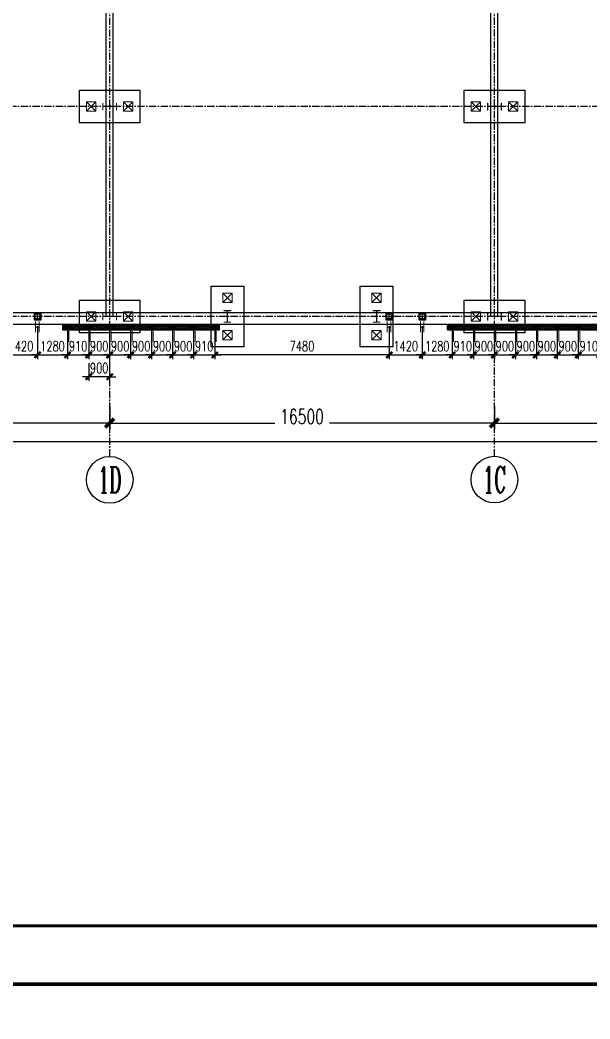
# Model space of a CAD drawing. Extents: x 782294 to 1727252, y -631030 to 17645.
# Drawn here: x 1082250 to 1106699, y -276049 to -233219 of the extents above; entities that cross this region are included whole.
import ezdxf
from ezdxf.enums import TextEntityAlignment as Align

# ---------------------------------------------------------------- set-up
doc = ezdxf.new("R2010")
doc.units = 0
doc.linetypes.add('CENTER', pattern=[2, 1.25, -0.25, 0.25, -0.25])
doc.layers.get('Defpoints').update_dxf_attribs({"color": 210})
for name, color, linetype in [('!ZN1-标注-173', 173, 'Continuous'), ('!ZN3-铝板幕墙-3', 3, 'Continuous'), ('0-cxFrame', 155, 'Continuous'), ('2钢材断面', 2, 'Continuous'), ('30预埋件', 30, 'Continuous'), ('3符号', 3, 'Continuous'), ('40钢材投影', 40, 'Continuous'), ('ALT_CEN-0-30', 1, 'CENTER'), ('DIM', 173, 'Continuous'), ('DOTE', 1, 'CENTER'), ('S-BKL', 4, 'Continuous'), ('S-DOTE1', 140, 'CENTER'), ('S-HATCH1-W', 252, 'Continuous'), ('结构轮廓线', 1, 'Continuous')]:
    doc.layers.add(name, color=color, linetype=linetype)
for name, color, linetype, lineweight in [('0-cxText', 131, 'Continuous', 25), ('S-col', 2, 'Continuous', 0), ('S-zhuang', 1, 'Continuous', 0)]:
    doc.layers.add(name, color=color, linetype=linetype, lineweight=lineweight)
doc.styles.add('_TCH_AXIS', font='COMPLEX', dxfattribs={"bigfont": 'GBCBIG'})
doc.styles.add('cx_tuming', font='simhei.ttf')
doc.styles.add('cx_tuqian1', font='')
doc.styles.add('DHTEXT-1', font='romans.shx', dxfattribs={"width": 0.7, "bigfont": 'chinese.shx'})
doc.styles.add('黑体', font='simhei.ttf', dxfattribs={"height": 12})
doc.styles.get('cx_tuqian1').set_extended_font_data('SimSun')
doc.dimstyles.new('ZN175', dxfattribs={"dimscale": 175, "dimtxt": 2.5, "dimasz": 1.5, "dimexe": 1, "dimexo": 2, "dimgap": 0.9, "dimtad": 1, "dimdec": 0, "dimdsep": 46, "dimtxsty": 'DHTEXT-1', "dimblk": 'ARCHTICK', "dimcen": 2.5, "dimclrd": 173, "dimclre": 173, "dimclrt": 7, "dimazin": 2, "dimtfac": 1, "dimtdec": 0, "dimtix": 1, "dimtmove": 2, "dimatfit": 3, "dimfxl": 0, "dimtolj": 1, "dimtzin": 0, "dimarcsym": 0})
doc.dimstyles.new('ZN250', dxfattribs={"dimscale": 250, "dimtxt": 2.5, "dimasz": 1.5, "dimexe": 1, "dimexo": 2, "dimgap": 0.9, "dimtad": 1, "dimdec": 0, "dimdsep": 46, "dimtxsty": 'DHTEXT-1', "dimblk": 'ARCHTICK', "dimcen": 2.5, "dimclrd": 173, "dimclre": 173, "dimclrt": 7, "dimazin": 2, "dimtfac": 1, "dimtdec": 0, "dimtix": 1, "dimtmove": 2, "dimatfit": 3, "dimfxl": 0, "dimarcsym": 0})

# ---------------------------------------------------------------- blocks, each defined once
blk = doc.blocks.new('TK22.A1 L(Dragon)')
at = {"layer": '0-cxFrame', "color": 7, "const_width": 0.5}
blk.add_lwpolyline([(0, 0), (-841, 0), (-841, 594), (0, 594)], close=True, dxfattribs=at)
at = {"layer": '0-cxFrame', "const_width": 0.5}
blk.add_lwpolyline([(-80, 10), (-821, 10), (-821, 584), (-80, 584)], close=True, dxfattribs=at)
at = {"style": '黑体', "flags": 4}
blk.add_attdef('图幅', text='', height=3.3, dxfattribs=at).set_placement((-40, 3), align=Align.RIGHT)
at = {"layer": '0-cxText', "flags": 4}
for tag, height, style, p in [('建设单位', 3.5, 'cx_tuming', (-45, 240)), ('项目名称', 3.5, 'cx_tuming', (-45, 210)), ('子项名称', 3.5, 'cx_tuming', (-45, 180)), ('工程编号', 3.3, 'cx_tuqian1', (-35, 165)), ('图名1', 3.5, 'cx_tuming', (-45, 87)), ('图名2', 3.5, 'cx_tuming', (-45, 79)), ('图名3', 3.5, 'cx_tuming', (-45, 71)), ('出图日期', 3.3, 'cx_tuqian1', (-39, 60)), ('专业', 3.3, 'cx_tuqian1', (-55, 52)), ('图号', 3.3, 'cx_tuqian1', (-55, 44)), ('版次', 3.3, 'cx_tuqian1', (-20, 44))]:
    blk.add_attdef(tag, text='', height=height, dxfattribs=dict(at, style=style)).set_placement(p, align=Align.MIDDLE)
at = {"layer": 'Defpoints', "color": 6, "flags": 4}
for tag, height, style, p in [('tufu', 3.3, '黑体', (-12, 12)), ('dwfname', 4, 'cx_tuqian1', (-80, 3))]:
    blk.add_attdef(tag, text='', height=height, dxfattribs=dict(at, style=style)).set_placement(p, align=Align.RIGHT)
blk = doc.blocks.new('_ArchTick')
at = {"color": 0, "linetype": 'ByBlock', "const_width": 0.4}
blk.add_lwpolyline([(-0.5, -0.5), (0.5, 0.5)], dxfattribs=at)
blk = doc.blocks.new('*D1377')
at = {"layer": 'Defpoints', "color": 0, "ltscale": 2500, "transparency": 16777216}
for p in [(60000, -3340), (76500, -3340), (76500, -4567)]:
    blk.add_point(p, dxfattribs=at)
at = {"layer": 'DIM', "color": 173, "linetype": 'ByBlock', "lineweight": -2, "ltscale": 2500, "transparency": 16777216}
for p, q in [((60000, -3840), (60000, -4817)), ((76500, -3840), (76500, -4817)), ((60000, -4567), (67077, -4567)), ((76500, -4567), (69423, -4567))]:
    blk.add_line(p, q, dxfattribs=at)
at = {"layer": 'DIM', "color": 173, "lineweight": -2, "ltscale": 2500, "transparency": 16777216, "xscale": 375, "yscale": 375, "zscale": 375, "rotation": 180}
blk.add_blockref('_ArchTick', (60000, -4567), dxfattribs=at)
at = {"layer": 'DIM', "color": 173, "lineweight": -2, "ltscale": 2500, "transparency": 16777216, "xscale": 375, "yscale": 375, "zscale": 375}
blk.add_blockref('_ArchTick', (76500, -4567), dxfattribs=at)
at = {"layer": 'DIM', "color": 7, "ltscale": 2500, "transparency": 16777216, "insert": (68250, -4292), "char_height": 625, "attachment_point": 5, "style": 'DHTEXT-1'}
blk.add_mtext('16500', dxfattribs=at)
blk = doc.blocks.new('*D1378')
at = {"layer": 'Defpoints', "color": 0, "ltscale": 2500, "transparency": 16777216}
for p in [(76500, -3340), (93000, -3340), (93000, -4567)]:
    blk.add_point(p, dxfattribs=at)
at = {"layer": 'DIM', "color": 173, "linetype": 'ByBlock', "lineweight": -2, "ltscale": 2500, "transparency": 16777216}
for p, q in [((76500, -3840), (76500, -4817)), ((93000, -3840), (93000, -4817)), ((76500, -4567), (83577, -4567)), ((93000, -4567), (85923, -4567))]:
    blk.add_line(p, q, dxfattribs=at)
at = {"layer": 'DIM', "color": 173, "lineweight": -2, "ltscale": 2500, "transparency": 16777216, "xscale": 375, "yscale": 375, "zscale": 375, "rotation": 180}
blk.add_blockref('_ArchTick', (76500, -4567), dxfattribs=at)
at = {"layer": 'DIM', "color": 173, "lineweight": -2, "ltscale": 2500, "transparency": 16777216, "xscale": 375, "yscale": 375, "zscale": 375}
blk.add_blockref('_ArchTick', (93000, -4567), dxfattribs=at)
at = {"layer": 'DIM', "color": 7, "ltscale": 2500, "transparency": 16777216, "insert": (84750, -4292), "char_height": 625, "attachment_point": 5, "style": 'DHTEXT-1'}
blk.add_mtext('16500', dxfattribs=at)
blk = doc.blocks.new('*D1379')
at = {"layer": 'Defpoints', "color": 0, "ltscale": 2500, "transparency": 16777216}
for p in [(93000, -3340), (109500, -3340), (109500, -4567)]:
    blk.add_point(p, dxfattribs=at)
at = {"layer": 'DIM', "color": 173, "linetype": 'ByBlock', "lineweight": -2, "ltscale": 2500, "transparency": 16777216}
for p, q in [((93000, -3840), (93000, -4817)), ((109500, -3840), (109500, -4817)), ((93000, -4567), (100077, -4567)), ((109500, -4567), (102423, -4567))]:
    blk.add_line(p, q, dxfattribs=at)
at = {"layer": 'DIM', "color": 173, "lineweight": -2, "ltscale": 2500, "transparency": 16777216, "xscale": 375, "yscale": 375, "zscale": 375, "rotation": 180}
blk.add_blockref('_ArchTick', (93000, -4567), dxfattribs=at)
at = {"layer": 'DIM', "color": 173, "lineweight": -2, "ltscale": 2500, "transparency": 16777216, "xscale": 375, "yscale": 375, "zscale": 375}
blk.add_blockref('_ArchTick', (109500, -4567), dxfattribs=at)
at = {"layer": 'DIM', "color": 7, "ltscale": 2500, "transparency": 16777216, "insert": (101250, -4292), "char_height": 625, "attachment_point": 5, "style": 'DHTEXT-1'}
blk.add_mtext('16500', dxfattribs=at)
blk = doc.blocks.new('*D1383')
at = {"layer": 'Defpoints', "color": 0, "ltscale": 2500, "transparency": 16777216}
for p in [(0, -3440), (125100, -3440), (125100, -5367)]:
    blk.add_point(p, dxfattribs=at)
at = {"layer": 'DIM', "color": 173, "linetype": 'ByBlock', "lineweight": -2, "ltscale": 2500, "transparency": 16777216}
for p, q in [((0, -3940), (0, -5617)), ((125100, -3940), (125100, -5617)), ((0, -5367), (61269, -5367)), ((125100, -5367), (64031, -5367))]:
    blk.add_line(p, q, dxfattribs=at)
at = {"layer": 'DIM', "color": 173, "lineweight": -2, "ltscale": 2500, "transparency": 16777216, "xscale": 375, "yscale": 375, "zscale": 375, "rotation": 180}
blk.add_blockref('_ArchTick', (0, -5367), dxfattribs=at)
at = {"layer": 'DIM', "color": 173, "lineweight": -2, "ltscale": 2500, "transparency": 16777216, "xscale": 375, "yscale": 375, "zscale": 375}
blk.add_blockref('_ArchTick', (125100, -5367), dxfattribs=at)
at = {"layer": 'DIM', "color": 7, "ltscale": 2500, "transparency": 16777216, "insert": (62650, -5092), "char_height": 625, "attachment_point": 5, "style": 'DHTEXT-1'}
blk.add_mtext('125100', dxfattribs=at)
blk = doc.blocks.new('卓越-轴号')
blk.add_circle((0, 0), 4)
at = {"color": 0, "style": '_TCH_AXIS', "width": 1.041667, "flags": 8}
blk.add_attdef('A', text='', height=4.48, dxfattribs=at).set_placement((-2, -2.24), (2, -2.24), align=Align.FIT)
blk = doc.blocks.new('20250913105919')
at = {"layer": '结构轮廓线', "color": 1, "ltscale": 500}
for p, q in [((74490, -570), (74490, -350)), ((81210, -570), (81210, -350)), ((90990, -570), (90990, -350)), ((74490, -570), (81210, -570)), ((74540, -570), (81160, -570)), ((90990, -570), (97710, -570)), ((91195, -570), (97504, -570))]:
    blk.add_line(p, q, dxfattribs=at)
blk = doc.blocks.new('20250903183753')
at = {"layer": '2钢材断面'}
for p, q in [((150, 0), (-150, 0)), ((-150, 0), (-150, -300)), ((150, -300), (150, 0)), ((-150, -300), (150, -300))]:
    blk.add_line(p, q, dxfattribs=at)
at = {"layer": '40钢材投影'}
for centre, radius in [((-100, -50), 12), ((-100, -150), 12), ((-100, -250), 12), ((-100, -50), 6), ((-100, -150), 6), ((-100, -250), 6), ((0, -50), 12), ((0, -150), 12), ((0, -250), 12), ((0, -50), 6), ((0, -150), 6), ((0, -250), 6), ((100, -50), 12), ((100, -150), 12), ((100, -251), 12), ((100, -50), 6), ((100, -150), 6), ((100, -251), 6)]:
    blk.add_circle(centre, radius, dxfattribs=at)
at = {"layer": 'ALT_CEN-0-30', "ltscale": 20}
for p, q in [((-100, 0), (-100, -300)), ((0, 0), (0, -300)), ((100, 0), (100, -300)), ((-150, -50), (150, -50)), ((-150, -150), (150, -150)), ((-150, -250), (150, -250))]:
    blk.add_line(p, q, dxfattribs=at)
blk = doc.blocks.new('20250903183821')
at = {"ltscale": 50}
blk.add_blockref('20250903183753', (0, 0), dxfattribs=at)
at = {"layer": '30预埋件', "style": 'DHTEXT-1', "text_generation_flag": 6, "width": 0.55}
blk.add_attdef('B', (-105, 65), '', height=450, rotation=180, dxfattribs=at)
blk = doc.blocks.new('20250902145151')
at = {"layer": '2钢材断面'}
for p, q in [((150, 100), (-150, 100)), ((-150, 100), (-150, -100)), ((150, -100), (150, 100)), ((-150, -100), (150, -100))]:
    blk.add_line(p, q, dxfattribs=at)
at = {"layer": '40钢材投影'}
for centre, radius in [((-100, 50), 10), ((-100, 50), 5), ((0, 50), 10), ((0, 50), 5), ((100, 50), 10), ((100, 50), 5), ((-100, -50), 10), ((-100, -50), 5), ((0, -50), 10), ((0, -50), 5), ((100, -50), 10), ((100, -50), 5)]:
    blk.add_circle(centre, radius, dxfattribs=at)
at = {"layer": 'ALT_CEN-0-30', "ltscale": 20}
for p, q in [((-150, 50), (150, 50)), ((-100, 100), (-100, -100)), ((0, 100), (0, -100)), ((100, 100), (100, -100)), ((-150, -50), (150, -50))]:
    blk.add_line(p, q, dxfattribs=at)
blk = doc.blocks.new('20250912153858')
at = {"ltscale": 50}
blk.add_blockref('20250902145151', (0, 100), dxfattribs=at)
at = {"layer": '30预埋件', "style": 'DHTEXT-1', "text_generation_flag": 6, "width": 0.55}
blk.add_attdef('B', (105, -65), '', height=450, dxfattribs=at)
blk = doc.blocks.new('20250913102435')
at = {"ltscale": 500, "rotation": 180}
for p in [(73410, -150), (88490, -150), (89910, -150)]:
    blk.add_blockref('20250903183821', p, dxfattribs=at).add_auto_attribs({'B': 'H'})
at = {"layer": '结构轮廓线', "ltscale": 500}
for p in [(74690, -570), (75600, -570), (76500, -570), (77400, -570), (78300, -570), (79200, -570), (80100, -570), (81010, -570), (91190, -570), (92100, -570), (93000, -570), (93900, -570), (94800, -570), (95700, -570), (96600, -570)]:
    blk.add_blockref('20250912153858', p, dxfattribs=at).add_auto_attribs({'B': 'I'})
blk = doc.blocks.new('*D623')
at = {"layer": 'Defpoints', "color": 0, "ltscale": 1750, "transparency": 16777216}
for p in [(1106197, -245996), (1107107, -245996), (1107107, -247581)]:
    blk.add_point(p, dxfattribs=at)
at = {"layer": 'DIM', "color": 173, "linetype": 'ByBlock', "lineweight": -2, "ltscale": 1750, "transparency": 16777216}
for p, q in [((1106197, -246346), (1106197, -247756)), ((1107107, -246346), (1107107, -247756)), ((1106197, -247581), (1105935, -247581)), ((1106197, -247581), (1107107, -247581)), ((1107107, -247581), (1107370, -247581))]:
    blk.add_line(p, q, dxfattribs=at)
at = {"layer": 'DIM', "color": 173, "lineweight": -2, "ltscale": 1750, "transparency": 16777216, "xscale": 262.5, "yscale": 262.5, "zscale": 262.5}
blk.add_blockref('_ArchTick', (1106197, -247581), dxfattribs=at)
at = {"layer": 'DIM', "color": 173, "lineweight": -2, "ltscale": 1750, "transparency": 16777216, "xscale": 262.5, "yscale": 262.5, "zscale": 262.5, "rotation": 180}
blk.add_blockref('_ArchTick', (1107107, -247581), dxfattribs=at)
at = {"layer": 'DIM', "color": 7, "ltscale": 1750, "transparency": 16777216, "insert": (1106652, -247205), "char_height": 437.5, "attachment_point": 5, "style": 'DHTEXT-1'}
blk.add_mtext('\\A1;910', dxfattribs=at)
blk = doc.blocks.new('*D624')
at = {"layer": 'Defpoints', "color": 0, "ltscale": 1750, "transparency": 16777216}
for p in [(1105297, -245996), (1106197, -245996), (1106197, -247581)]:
    blk.add_point(p, dxfattribs=at)
at = {"layer": 'DIM', "color": 173, "linetype": 'ByBlock', "lineweight": -2, "ltscale": 1750, "transparency": 16777216}
for p, q in [((1105297, -246346), (1105297, -247756)), ((1106197, -246346), (1106197, -247756)), ((1105297, -247581), (1105035, -247581)), ((1105297, -247581), (1106197, -247581)), ((1106197, -247581), (1106460, -247581))]:
    blk.add_line(p, q, dxfattribs=at)
at = {"layer": 'DIM', "color": 173, "lineweight": -2, "ltscale": 1750, "transparency": 16777216, "xscale": 262.5, "yscale": 262.5, "zscale": 262.5}
blk.add_blockref('_ArchTick', (1105297, -247581), dxfattribs=at)
at = {"layer": 'DIM', "color": 173, "lineweight": -2, "ltscale": 1750, "transparency": 16777216, "xscale": 262.5, "yscale": 262.5, "zscale": 262.5, "rotation": 180}
blk.add_blockref('_ArchTick', (1106197, -247581), dxfattribs=at)
at = {"layer": 'DIM', "color": 7, "ltscale": 1750, "transparency": 16777216, "insert": (1105747, -247205), "char_height": 437.5, "attachment_point": 5, "style": 'DHTEXT-1'}
blk.add_mtext('\\A1;900', dxfattribs=at)
blk = doc.blocks.new('*D625')
at = {"layer": 'Defpoints', "color": 0, "ltscale": 1750, "transparency": 16777216}
for p in [(1104397, -245996), (1105297, -245996), (1105297, -247581)]:
    blk.add_point(p, dxfattribs=at)
at = {"layer": 'DIM', "color": 173, "linetype": 'ByBlock', "lineweight": -2, "ltscale": 1750, "transparency": 16777216}
for p, q in [((1104397, -246346), (1104397, -247756)), ((1105297, -246346), (1105297, -247756)), ((1104397, -247581), (1104135, -247581)), ((1104397, -247581), (1105297, -247581)), ((1105297, -247581), (1105560, -247581))]:
    blk.add_line(p, q, dxfattribs=at)
at = {"layer": 'DIM', "color": 173, "lineweight": -2, "ltscale": 1750, "transparency": 16777216, "xscale": 262.5, "yscale": 262.5, "zscale": 262.5}
blk.add_blockref('_ArchTick', (1104397, -247581), dxfattribs=at)
at = {"layer": 'DIM', "color": 173, "lineweight": -2, "ltscale": 1750, "transparency": 16777216, "xscale": 262.5, "yscale": 262.5, "zscale": 262.5, "rotation": 180}
blk.add_blockref('_ArchTick', (1105297, -247581), dxfattribs=at)
at = {"layer": 'DIM', "color": 7, "ltscale": 1750, "transparency": 16777216, "insert": (1104847, -247205), "char_height": 437.5, "attachment_point": 5, "style": 'DHTEXT-1'}
blk.add_mtext('\\A1;900', dxfattribs=at)
blk = doc.blocks.new('*D626')
at = {"layer": 'Defpoints', "color": 0, "ltscale": 1750, "transparency": 16777216}
for p in [(1103497, -245996), (1104397, -245996), (1104397, -247581)]:
    blk.add_point(p, dxfattribs=at)
at = {"layer": 'DIM', "color": 173, "linetype": 'ByBlock', "lineweight": -2, "ltscale": 1750, "transparency": 16777216}
for p, q in [((1103497, -246346), (1103497, -247756)), ((1104397, -246346), (1104397, -247756)), ((1103497, -247581), (1103235, -247581)), ((1103497, -247581), (1104397, -247581)), ((1104397, -247581), (1104660, -247581))]:
    blk.add_line(p, q, dxfattribs=at)
at = {"layer": 'DIM', "color": 173, "lineweight": -2, "ltscale": 1750, "transparency": 16777216, "xscale": 262.5, "yscale": 262.5, "zscale": 262.5}
blk.add_blockref('_ArchTick', (1103497, -247581), dxfattribs=at)
at = {"layer": 'DIM', "color": 173, "lineweight": -2, "ltscale": 1750, "transparency": 16777216, "xscale": 262.5, "yscale": 262.5, "zscale": 262.5, "rotation": 180}
blk.add_blockref('_ArchTick', (1104397, -247581), dxfattribs=at)
at = {"layer": 'DIM', "color": 7, "ltscale": 1750, "transparency": 16777216, "insert": (1103947, -247205), "char_height": 437.5, "attachment_point": 5, "style": 'DHTEXT-1'}
blk.add_mtext('\\A1;900', dxfattribs=at)
blk = doc.blocks.new('*D627')
at = {"layer": 'Defpoints', "color": 0, "ltscale": 1750, "transparency": 16777216}
for p in [(1102597, -245996), (1103497, -245996), (1103497, -247581)]:
    blk.add_point(p, dxfattribs=at)
at = {"layer": 'DIM', "color": 173, "linetype": 'ByBlock', "lineweight": -2, "ltscale": 1750, "transparency": 16777216}
for p, q in [((1102597, -246346), (1102597, -247756)), ((1103497, -246346), (1103497, -247756)), ((1102597, -247581), (1102335, -247581)), ((1102597, -247581), (1103497, -247581)), ((1103497, -247581), (1103760, -247581))]:
    blk.add_line(p, q, dxfattribs=at)
at = {"layer": 'DIM', "color": 173, "lineweight": -2, "ltscale": 1750, "transparency": 16777216, "xscale": 262.5, "yscale": 262.5, "zscale": 262.5}
blk.add_blockref('_ArchTick', (1102597, -247581), dxfattribs=at)
at = {"layer": 'DIM', "color": 173, "lineweight": -2, "ltscale": 1750, "transparency": 16777216, "xscale": 262.5, "yscale": 262.5, "zscale": 262.5, "rotation": 180}
blk.add_blockref('_ArchTick', (1103497, -247581), dxfattribs=at)
at = {"layer": 'DIM', "color": 7, "ltscale": 1750, "transparency": 16777216, "insert": (1103047, -247205), "char_height": 437.5, "attachment_point": 5, "style": 'DHTEXT-1'}
blk.add_mtext('\\A1;900', dxfattribs=at)
blk = doc.blocks.new('*D628')
at = {"layer": 'Defpoints', "color": 0, "ltscale": 1750, "transparency": 16777216}
for p in [(1101697, -245996), (1102597, -245996), (1102597, -247581)]:
    blk.add_point(p, dxfattribs=at)
at = {"layer": 'DIM', "color": 173, "linetype": 'ByBlock', "lineweight": -2, "ltscale": 1750, "transparency": 16777216}
for p, q in [((1101697, -246346), (1101697, -247756)), ((1102597, -246346), (1102597, -247756)), ((1101697, -247581), (1101435, -247581)), ((1101697, -247581), (1102597, -247581)), ((1102597, -247581), (1102860, -247581))]:
    blk.add_line(p, q, dxfattribs=at)
at = {"layer": 'DIM', "color": 173, "lineweight": -2, "ltscale": 1750, "transparency": 16777216, "xscale": 262.5, "yscale": 262.5, "zscale": 262.5}
blk.add_blockref('_ArchTick', (1101697, -247581), dxfattribs=at)
at = {"layer": 'DIM', "color": 173, "lineweight": -2, "ltscale": 1750, "transparency": 16777216, "xscale": 262.5, "yscale": 262.5, "zscale": 262.5, "rotation": 180}
blk.add_blockref('_ArchTick', (1102597, -247581), dxfattribs=at)
at = {"layer": 'DIM', "color": 7, "ltscale": 1750, "transparency": 16777216, "insert": (1102147, -247205), "char_height": 437.5, "attachment_point": 5, "style": 'DHTEXT-1'}
blk.add_mtext('\\A1;900', dxfattribs=at)
blk = doc.blocks.new('*D629')
at = {"layer": 'Defpoints', "color": 0, "ltscale": 1750, "transparency": 16777216}
for p in [(1100787, -245996), (1101697, -245996), (1101697, -247581)]:
    blk.add_point(p, dxfattribs=at)
at = {"layer": 'DIM', "color": 173, "linetype": 'ByBlock', "lineweight": -2, "ltscale": 1750, "transparency": 16777216}
for p, q in [((1100787, -246346), (1100787, -247756)), ((1101697, -246346), (1101697, -247756)), ((1100787, -247581), (1100525, -247581)), ((1100787, -247581), (1101697, -247581)), ((1101697, -247581), (1101960, -247581))]:
    blk.add_line(p, q, dxfattribs=at)
at = {"layer": 'DIM', "color": 173, "lineweight": -2, "ltscale": 1750, "transparency": 16777216, "xscale": 262.5, "yscale": 262.5, "zscale": 262.5}
blk.add_blockref('_ArchTick', (1100787, -247581), dxfattribs=at)
at = {"layer": 'DIM', "color": 173, "lineweight": -2, "ltscale": 1750, "transparency": 16777216, "xscale": 262.5, "yscale": 262.5, "zscale": 262.5, "rotation": 180}
blk.add_blockref('_ArchTick', (1101697, -247581), dxfattribs=at)
at = {"layer": 'DIM', "color": 7, "ltscale": 1750, "transparency": 16777216, "insert": (1101242, -247205), "char_height": 437.5, "attachment_point": 5, "style": 'DHTEXT-1'}
blk.add_mtext('\\A1;910', dxfattribs=at)
blk = doc.blocks.new('*D630')
at = {"layer": 'Defpoints', "color": 0, "ltscale": 1750, "transparency": 16777216}
for p in [(1099507, -245996), (1100787, -245996), (1100787, -247581)]:
    blk.add_point(p, dxfattribs=at)
at = {"layer": 'DIM', "color": 173, "linetype": 'ByBlock', "lineweight": -2, "ltscale": 1750, "transparency": 16777216}
for p, q in [((1099507, -246346), (1099507, -247756)), ((1100787, -246346), (1100787, -247756)), ((1099507, -247581), (1099245, -247581)), ((1099507, -247581), (1100787, -247581)), ((1100787, -247581), (1101050, -247581))]:
    blk.add_line(p, q, dxfattribs=at)
at = {"layer": 'DIM', "color": 173, "lineweight": -2, "ltscale": 1750, "transparency": 16777216, "xscale": 262.5, "yscale": 262.5, "zscale": 262.5}
blk.add_blockref('_ArchTick', (1099507, -247581), dxfattribs=at)
at = {"layer": 'DIM', "color": 173, "lineweight": -2, "ltscale": 1750, "transparency": 16777216, "xscale": 262.5, "yscale": 262.5, "zscale": 262.5, "rotation": 180}
blk.add_blockref('_ArchTick', (1100787, -247581), dxfattribs=at)
at = {"layer": 'DIM', "color": 7, "ltscale": 1750, "transparency": 16777216, "insert": (1100147, -247205), "char_height": 437.5, "attachment_point": 5, "style": 'DHTEXT-1'}
blk.add_mtext('\\A1;1280', dxfattribs=at)
blk = doc.blocks.new('*D631')
at = {"layer": 'Defpoints', "color": 0, "ltscale": 1750, "transparency": 16777216}
for p in [(1098087, -245996), (1099507, -245996), (1099507, -247581)]:
    blk.add_point(p, dxfattribs=at)
at = {"layer": 'DIM', "color": 173, "linetype": 'ByBlock', "lineweight": -2, "ltscale": 1750, "transparency": 16777216}
for p, q in [((1098087, -246346), (1098087, -247756)), ((1099507, -246346), (1099507, -247756)), ((1098087, -247581), (1099507, -247581))]:
    blk.add_line(p, q, dxfattribs=at)
at = {"layer": 'DIM', "color": 173, "lineweight": -2, "ltscale": 1750, "transparency": 16777216, "xscale": 262.5, "yscale": 262.5, "zscale": 262.5, "rotation": 180}
blk.add_blockref('_ArchTick', (1098087, -247581), dxfattribs=at)
at = {"layer": 'DIM', "color": 173, "lineweight": -2, "ltscale": 1750, "transparency": 16777216, "xscale": 262.5, "yscale": 262.5, "zscale": 262.5}
blk.add_blockref('_ArchTick', (1099507, -247581), dxfattribs=at)
at = {"layer": 'DIM', "color": 7, "ltscale": 1750, "transparency": 16777216, "insert": (1098797, -247205), "char_height": 437.5, "attachment_point": 5, "style": 'DHTEXT-1'}
blk.add_mtext('\\A1;1420', dxfattribs=at)
blk = doc.blocks.new('*D632')
at = {"layer": 'Defpoints', "color": 0, "ltscale": 1750, "transparency": 16777216}
for p in [(1089697, -245996), (1090607, -245996), (1090607, -247581)]:
    blk.add_point(p, dxfattribs=at)
at = {"layer": 'DIM', "color": 173, "linetype": 'ByBlock', "lineweight": -2, "ltscale": 1750, "transparency": 16777216}
for p, q in [((1089697, -246346), (1089697, -247756)), ((1090607, -246346), (1090607, -247756)), ((1089697, -247581), (1089435, -247581)), ((1089697, -247581), (1090607, -247581)), ((1090607, -247581), (1090870, -247581))]:
    blk.add_line(p, q, dxfattribs=at)
at = {"layer": 'DIM', "color": 173, "lineweight": -2, "ltscale": 1750, "transparency": 16777216, "xscale": 262.5, "yscale": 262.5, "zscale": 262.5}
blk.add_blockref('_ArchTick', (1089697, -247581), dxfattribs=at)
at = {"layer": 'DIM', "color": 173, "lineweight": -2, "ltscale": 1750, "transparency": 16777216, "xscale": 262.5, "yscale": 262.5, "zscale": 262.5, "rotation": 180}
blk.add_blockref('_ArchTick', (1090607, -247581), dxfattribs=at)
at = {"layer": 'DIM', "color": 7, "ltscale": 1750, "transparency": 16777216, "insert": (1090152, -247205), "char_height": 437.5, "attachment_point": 5, "style": 'DHTEXT-1'}
blk.add_mtext('\\A1;910', dxfattribs=at)
blk = doc.blocks.new('*D633')
at = {"layer": 'Defpoints', "color": 0, "ltscale": 1750, "transparency": 16777216}
for p in [(1088797, -245996), (1089697, -245996), (1089697, -247581)]:
    blk.add_point(p, dxfattribs=at)
at = {"layer": 'DIM', "color": 173, "linetype": 'ByBlock', "lineweight": -2, "ltscale": 1750, "transparency": 16777216}
for p, q in [((1088797, -246346), (1088797, -247756)), ((1089697, -246346), (1089697, -247756)), ((1088797, -247581), (1088535, -247581)), ((1088797, -247581), (1089697, -247581)), ((1089697, -247581), (1089960, -247581))]:
    blk.add_line(p, q, dxfattribs=at)
at = {"layer": 'DIM', "color": 173, "lineweight": -2, "ltscale": 1750, "transparency": 16777216, "xscale": 262.5, "yscale": 262.5, "zscale": 262.5}
blk.add_blockref('_ArchTick', (1088797, -247581), dxfattribs=at)
at = {"layer": 'DIM', "color": 173, "lineweight": -2, "ltscale": 1750, "transparency": 16777216, "xscale": 262.5, "yscale": 262.5, "zscale": 262.5, "rotation": 180}
blk.add_blockref('_ArchTick', (1089697, -247581), dxfattribs=at)
at = {"layer": 'DIM', "color": 7, "ltscale": 1750, "transparency": 16777216, "insert": (1089247, -247205), "char_height": 437.5, "attachment_point": 5, "style": 'DHTEXT-1'}
blk.add_mtext('\\A1;900', dxfattribs=at)
blk = doc.blocks.new('*D634')
at = {"layer": 'Defpoints', "color": 0, "ltscale": 1750, "transparency": 16777216}
for p in [(1087897, -245996), (1088797, -245996), (1088797, -247581)]:
    blk.add_point(p, dxfattribs=at)
at = {"layer": 'DIM', "color": 173, "linetype": 'ByBlock', "lineweight": -2, "ltscale": 1750, "transparency": 16777216}
for p, q in [((1087897, -246346), (1087897, -247756)), ((1088797, -246346), (1088797, -247756)), ((1087897, -247581), (1087635, -247581)), ((1087897, -247581), (1088797, -247581)), ((1088797, -247581), (1089060, -247581))]:
    blk.add_line(p, q, dxfattribs=at)
at = {"layer": 'DIM', "color": 173, "lineweight": -2, "ltscale": 1750, "transparency": 16777216, "xscale": 262.5, "yscale": 262.5, "zscale": 262.5}
blk.add_blockref('_ArchTick', (1087897, -247581), dxfattribs=at)
at = {"layer": 'DIM', "color": 173, "lineweight": -2, "ltscale": 1750, "transparency": 16777216, "xscale": 262.5, "yscale": 262.5, "zscale": 262.5, "rotation": 180}
blk.add_blockref('_ArchTick', (1088797, -247581), dxfattribs=at)
at = {"layer": 'DIM', "color": 7, "ltscale": 1750, "transparency": 16777216, "insert": (1088347, -247205), "char_height": 437.5, "attachment_point": 5, "style": 'DHTEXT-1'}
blk.add_mtext('\\A1;900', dxfattribs=at)
blk = doc.blocks.new('*D635')
at = {"layer": 'Defpoints', "color": 0, "ltscale": 1750, "transparency": 16777216}
for p in [(1086997, -245996), (1087897, -245996), (1087897, -247581)]:
    blk.add_point(p, dxfattribs=at)
at = {"layer": 'DIM', "color": 173, "linetype": 'ByBlock', "lineweight": -2, "ltscale": 1750, "transparency": 16777216}
for p, q in [((1086997, -246346), (1086997, -247756)), ((1087897, -246346), (1087897, -247756)), ((1086997, -247581), (1086735, -247581)), ((1086997, -247581), (1087897, -247581)), ((1087897, -247581), (1088160, -247581))]:
    blk.add_line(p, q, dxfattribs=at)
at = {"layer": 'DIM', "color": 173, "lineweight": -2, "ltscale": 1750, "transparency": 16777216, "xscale": 262.5, "yscale": 262.5, "zscale": 262.5}
blk.add_blockref('_ArchTick', (1086997, -247581), dxfattribs=at)
at = {"layer": 'DIM', "color": 173, "lineweight": -2, "ltscale": 1750, "transparency": 16777216, "xscale": 262.5, "yscale": 262.5, "zscale": 262.5, "rotation": 180}
blk.add_blockref('_ArchTick', (1087897, -247581), dxfattribs=at)
at = {"layer": 'DIM', "color": 7, "ltscale": 1750, "transparency": 16777216, "insert": (1087447, -247205), "char_height": 437.5, "attachment_point": 5, "style": 'DHTEXT-1'}
blk.add_mtext('\\A1;900', dxfattribs=at)
blk = doc.blocks.new('*D636')
at = {"layer": 'Defpoints', "color": 0, "ltscale": 1750, "transparency": 16777216}
for p in [(1086097, -245996), (1086997, -245996), (1086997, -247581)]:
    blk.add_point(p, dxfattribs=at)
at = {"layer": 'DIM', "color": 173, "linetype": 'ByBlock', "lineweight": -2, "ltscale": 1750, "transparency": 16777216}
for p, q in [((1086097, -246346), (1086097, -247756)), ((1086997, -246346), (1086997, -247756)), ((1086097, -247581), (1085835, -247581)), ((1086097, -247581), (1086997, -247581)), ((1086997, -247581), (1087260, -247581))]:
    blk.add_line(p, q, dxfattribs=at)
at = {"layer": 'DIM', "color": 173, "lineweight": -2, "ltscale": 1750, "transparency": 16777216, "xscale": 262.5, "yscale": 262.5, "zscale": 262.5}
blk.add_blockref('_ArchTick', (1086097, -247581), dxfattribs=at)
at = {"layer": 'DIM', "color": 173, "lineweight": -2, "ltscale": 1750, "transparency": 16777216, "xscale": 262.5, "yscale": 262.5, "zscale": 262.5, "rotation": 180}
blk.add_blockref('_ArchTick', (1086997, -247581), dxfattribs=at)
at = {"layer": 'DIM', "color": 7, "ltscale": 1750, "transparency": 16777216, "insert": (1086547, -247205), "char_height": 437.5, "attachment_point": 5, "style": 'DHTEXT-1'}
blk.add_mtext('\\A1;900', dxfattribs=at)
blk = doc.blocks.new('*D637')
at = {"layer": 'Defpoints', "color": 0, "ltscale": 1750, "transparency": 16777216}
for p in [(1085197, -245996), (1086097, -245996), (1086097, -247581)]:
    blk.add_point(p, dxfattribs=at)
at = {"layer": 'DIM', "color": 173, "linetype": 'ByBlock', "lineweight": -2, "ltscale": 1750, "transparency": 16777216}
for p, q in [((1085197, -246346), (1085197, -247756)), ((1086097, -246346), (1086097, -247756)), ((1085197, -247581), (1084935, -247581)), ((1085197, -247581), (1086097, -247581)), ((1086097, -247581), (1086360, -247581))]:
    blk.add_line(p, q, dxfattribs=at)
at = {"layer": 'DIM', "color": 173, "lineweight": -2, "ltscale": 1750, "transparency": 16777216, "xscale": 262.5, "yscale": 262.5, "zscale": 262.5}
blk.add_blockref('_ArchTick', (1085197, -247581), dxfattribs=at)
at = {"layer": 'DIM', "color": 173, "lineweight": -2, "ltscale": 1750, "transparency": 16777216, "xscale": 262.5, "yscale": 262.5, "zscale": 262.5, "rotation": 180}
blk.add_blockref('_ArchTick', (1086097, -247581), dxfattribs=at)
at = {"layer": 'DIM', "color": 7, "ltscale": 1750, "transparency": 16777216, "insert": (1085647, -247205), "char_height": 437.5, "attachment_point": 5, "style": 'DHTEXT-1'}
blk.add_mtext('\\A1;900', dxfattribs=at)
blk = doc.blocks.new('*D638')
at = {"layer": 'Defpoints', "color": 0, "ltscale": 1750, "transparency": 16777216}
for p in [(1084287, -245996), (1085197, -245996), (1085197, -247581)]:
    blk.add_point(p, dxfattribs=at)
at = {"layer": 'DIM', "color": 173, "linetype": 'ByBlock', "lineweight": -2, "ltscale": 1750, "transparency": 16777216}
for p, q in [((1084287, -246346), (1084287, -247756)), ((1085197, -246346), (1085197, -247756)), ((1084287, -247581), (1084025, -247581)), ((1084287, -247581), (1085197, -247581)), ((1085197, -247581), (1085460, -247581))]:
    blk.add_line(p, q, dxfattribs=at)
at = {"layer": 'DIM', "color": 173, "lineweight": -2, "ltscale": 1750, "transparency": 16777216, "xscale": 262.5, "yscale": 262.5, "zscale": 262.5}
blk.add_blockref('_ArchTick', (1084287, -247581), dxfattribs=at)
at = {"layer": 'DIM', "color": 173, "lineweight": -2, "ltscale": 1750, "transparency": 16777216, "xscale": 262.5, "yscale": 262.5, "zscale": 262.5, "rotation": 180}
blk.add_blockref('_ArchTick', (1085197, -247581), dxfattribs=at)
at = {"layer": 'DIM', "color": 7, "ltscale": 1750, "transparency": 16777216, "insert": (1084742, -247205), "char_height": 437.5, "attachment_point": 5, "style": 'DHTEXT-1'}
blk.add_mtext('\\A1;910', dxfattribs=at)
blk = doc.blocks.new('*D639')
at = {"layer": 'Defpoints', "color": 0, "ltscale": 1750, "transparency": 16777216}
for p in [(1083007, -245996), (1084287, -245996), (1084287, -247581)]:
    blk.add_point(p, dxfattribs=at)
at = {"layer": 'DIM', "color": 173, "linetype": 'ByBlock', "lineweight": -2, "ltscale": 1750, "transparency": 16777216}
for p, q in [((1083007, -246346), (1083007, -247756)), ((1084287, -246346), (1084287, -247756)), ((1083007, -247581), (1082745, -247581)), ((1083007, -247581), (1084287, -247581)), ((1084287, -247581), (1084550, -247581))]:
    blk.add_line(p, q, dxfattribs=at)
at = {"layer": 'DIM', "color": 173, "lineweight": -2, "ltscale": 1750, "transparency": 16777216, "xscale": 262.5, "yscale": 262.5, "zscale": 262.5}
blk.add_blockref('_ArchTick', (1083007, -247581), dxfattribs=at)
at = {"layer": 'DIM', "color": 173, "lineweight": -2, "ltscale": 1750, "transparency": 16777216, "xscale": 262.5, "yscale": 262.5, "zscale": 262.5, "rotation": 180}
blk.add_blockref('_ArchTick', (1084287, -247581), dxfattribs=at)
at = {"layer": 'DIM', "color": 7, "ltscale": 1750, "transparency": 16777216, "insert": (1083647, -247205), "char_height": 437.5, "attachment_point": 5, "style": 'DHTEXT-1'}
blk.add_mtext('\\A1;1280', dxfattribs=at)
blk = doc.blocks.new('*D640')
at = {"layer": 'Defpoints', "color": 0, "ltscale": 1750, "transparency": 16777216}
for p in [(1081587, -245996), (1083007, -245996), (1083007, -247581)]:
    blk.add_point(p, dxfattribs=at)
at = {"layer": 'DIM', "color": 173, "linetype": 'ByBlock', "lineweight": -2, "ltscale": 1750, "transparency": 16777216}
for p, q in [((1081587, -246346), (1081587, -247756)), ((1083007, -246346), (1083007, -247756)), ((1081587, -247581), (1083007, -247581))]:
    blk.add_line(p, q, dxfattribs=at)
at = {"layer": 'DIM', "color": 173, "lineweight": -2, "ltscale": 1750, "transparency": 16777216, "xscale": 262.5, "yscale": 262.5, "zscale": 262.5, "rotation": 180}
blk.add_blockref('_ArchTick', (1081587, -247581), dxfattribs=at)
at = {"layer": 'DIM', "color": 173, "lineweight": -2, "ltscale": 1750, "transparency": 16777216, "xscale": 262.5, "yscale": 262.5, "zscale": 262.5}
blk.add_blockref('_ArchTick', (1083007, -247581), dxfattribs=at)
at = {"layer": 'DIM', "color": 7, "ltscale": 1750, "transparency": 16777216, "insert": (1082297, -247205), "char_height": 437.5, "attachment_point": 5, "style": 'DHTEXT-1'}
blk.add_mtext('\\A1;1420', dxfattribs=at)
blk = doc.blocks.new('*D1385')
at = {"layer": '!ZN1-标注-173', "color": 173, "linetype": 'ByBlock', "lineweight": -2, "ltscale": 1750, "transparency": 16777216}
for p, q in [((1085197, -247931), (1085197, -248689)), ((1086097, -247931), (1086097, -248689)), ((1085197, -248514), (1084935, -248514)), ((1086097, -248514), (1085197, -248514)), ((1086097, -248514), (1086360, -248514))]:
    blk.add_line(p, q, dxfattribs=at)
at = {"layer": 'Defpoints', "color": 0, "ltscale": 1750, "transparency": 16777216}
for p in [(1085197, -247581), (1086097, -247581), (1085197, -248514)]:
    blk.add_point(p, dxfattribs=at)
at = {"layer": '!ZN1-标注-173', "color": 173, "lineweight": -2, "ltscale": 1750, "transparency": 16777216, "xscale": 262.5, "yscale": 262.5, "zscale": 262.5}
blk.add_blockref('_ArchTick', (1085197, -248514), dxfattribs=at)
at = {"layer": '!ZN1-标注-173', "color": 173, "lineweight": -2, "ltscale": 1750, "transparency": 16777216, "xscale": 262.5, "yscale": 262.5, "zscale": 262.5, "rotation": 180}
blk.add_blockref('_ArchTick', (1086097, -248514), dxfattribs=at)
at = {"layer": '!ZN1-标注-173', "color": 7, "ltscale": 1750, "transparency": 16777216, "insert": (1085647, -248138), "char_height": 437.5, "attachment_point": 5, "style": 'DHTEXT-1'}
blk.add_mtext('\\A1;900', dxfattribs=at)
blk = doc.blocks.new('*D1386')
at = {"layer": 'Defpoints', "color": 0, "ltscale": 1750, "transparency": 16777216}
for p in [(1090607, -245996), (1098087, -245996), (1090607, -247581)]:
    blk.add_point(p, dxfattribs=at)
at = {"layer": 'DIM', "color": 173, "linetype": 'ByBlock', "lineweight": -2, "ltscale": 1750, "transparency": 16777216}
for p, q in [((1090607, -246346), (1090607, -247756)), ((1098087, -246346), (1098087, -247756)), ((1098087, -247581), (1090607, -247581))]:
    blk.add_line(p, q, dxfattribs=at)
at = {"layer": 'DIM', "color": 173, "lineweight": -2, "ltscale": 1750, "transparency": 16777216, "xscale": 262.5, "yscale": 262.5, "zscale": 262.5, "rotation": 180}
blk.add_blockref('_ArchTick', (1090607, -247581), dxfattribs=at)
at = {"layer": 'DIM', "color": 173, "lineweight": -2, "ltscale": 1750, "transparency": 16777216, "xscale": 262.5, "yscale": 262.5, "zscale": 262.5}
blk.add_blockref('_ArchTick', (1098087, -247581), dxfattribs=at)
at = {"layer": 'DIM', "color": 7, "ltscale": 1750, "transparency": 16777216, "insert": (1094347, -247205), "char_height": 437.5, "attachment_point": 5, "style": 'DHTEXT-1'}
blk.add_mtext('\\A1;7480', dxfattribs=at)
blk = doc.blocks.new('20250922145040')
at = {"layer": 'S-col'}
blk.add_lwpolyline([(-0.375, -0.188), (-0.375, 0.187), (-0.36, 0.187), (-0.36, 0.005), (0.36, 0.005), (0.36, 0.187), (0.375, 0.187), (0.375, -0.188), (0.36, -0.188), (0.36, -0.005), (-0.36, -0.005), (-0.36, -0.188)], close=True, dxfattribs=at)
blk = doc.blocks.new('S-ZHUANG-400')
at = {"layer": 'S-zhuang'}
for p, q in [((200, -200), (-200, 200)), ((-200, -200), (200, 200))]:
    blk.add_line(p, q, dxfattribs=at)
blk.add_lwpolyline([(-200, 200), (200, 200), (200, -200), (-200, -200)], close=True, dxfattribs=at)
blk = doc.blocks.new('CT2')
at = {"layer": 'S-DOTE1', "ltscale": 0.25}
for p, q in [((-193565, -187166), (-193685, -187166)), ((-193625, -187226), (-193625, -187106))]:
    blk.add_line(p, q, dxfattribs=at)
at = {"layer": 'S-HATCH1-W'}
blk.add_lwpolyline([(-194325, -185866), (-192925, -185866), (-192925, -188466), (-194325, -188466)], close=True, dxfattribs=at)
at = {"layer": 'S-zhuang'}
for p in [(-193625, -186366), (-193625, -187966)]:
    blk.add_blockref('S-ZHUANG-400', p, dxfattribs=at)
blk = doc.blocks.new('A$Cda0970a6')
at = {"layer": 'S-HATCH1-W'}
h = blk.add_hatch(dxfattribs=at)
h.set_pattern_fill('ANSI37', color=256, scale=20)
h.set_pattern_definition([(45, (279908.504, 255248.386), (-44.90128, 44.90128), []), (135, (279908.504, 255248.386), (-44.90128, -44.90128), [])])
h.paths.add_polyline_path([(81160, -570), (81160, -370), (74540, -370), (74540, -570)])
h = blk.add_hatch(dxfattribs=at)
h.set_pattern_fill('ANSI37', color=256, scale=20)
h.set_pattern_definition([(45, (296408.504, 255248.405), (-44.90128, 44.90128), []), (135, (296408.504, 255248.405), (-44.90128, -44.90128), [])])
h.paths.add_polyline_path([(97660, -570), (97660, -370), (91040, -370), (91040, -570)])
at = {"layer": 'S-BKL'}
for p, q in [((76350, 0), (76350, 90000)), ((92850, 0), (92850, 90000))]:
    blk.add_line(p, q, dxfattribs=at)
for points in [[(76650, 0), (76650, 90000)], [(93150, 0), (93150, 90000)], [(108400, 150), (-56, 150)], [(108400, -350), (-56, -350)]]:
    blk.add_lwpolyline(points, dxfattribs=at)
at = {"layer": 'S-col'}
for points in [[(81700, -250), (81400, -250), (81400, -238), (81546, -238), (81546, 238), (81400, 238), (81400, 250), (81700, 250), (81700, 238), (81554, 238), (81554, -238), (81700, -238)], [(87800, -250), (88100, -250), (88100, -238), (87954, -238), (87954, 238), (88100, 238), (88100, 250), (87800, 250), (87800, 238), (87946, 238), (87946, -238), (87800, -238)]]:
    blk.add_lwpolyline(points, close=True, dxfattribs=at)
at = {"layer": 'S-HATCH1-W'}
for points in [[(74540, -370), (81160, -370), (81160, -570), (74540, -570)], [(91040, -370), (97660, -370), (97660, -570), (91040, -570)]]:
    blk.add_lwpolyline(points, close=True, dxfattribs=at)
at = {"layer": 'S-col', "xscale": 800.0000000000005, "yscale": 800.0000000000005, "zscale": 800.0000000000005}
for p in [(76500, 9000), (93000, 9000), (76500, 0), (93000, 0)]:
    blk.add_blockref('20250922145040', p, dxfattribs=at)
at = {"layer": 'S-zhuang', "rotation": 90}
for p in [(-110666, 202625), (-94166, 202625), (-110666, 193625), (-94166, 193625)]:
    blk.add_blockref('CT2', p, dxfattribs=at)
at = {"layer": 'S-zhuang'}
for p in [(275175, 187166), (281575, 187166)]:
    blk.add_blockref('CT2', p, dxfattribs=at)
blk = doc.blocks.new('20250901082728')
at = {"layer": 'DOTE', "ltscale": 250}
for p, q in [((76500, -6003), (76500, 99662.3)), ((93000, -5993.9), (93000, 99662.3)), ((109500, 9000), (-8092.2, 9000)), ((109500, 0), (-8092.2, 0))]:
    blk.add_line(p, q, dxfattribs=at)
at = {"layer": '3符号', "color": 7}
ref = blk.add_blockref('卓越-轴号', (93001.1, -6993.9), dxfattribs=dict(at, xscale=250, yscale=250, zscale=250))
ref.add_attrib('A', '1C', dxfattribs={"layer": '0', "color": 0, "height": 1120, "style": '_TCH_AXIS', "width": 0.625}).set_placement((92501.1, -7553.9), (93501.1, -7553.9), align=Align.FIT)
ref = blk.add_blockref('卓越-轴号', (76501.1, -7003), dxfattribs=dict(at, xscale=250, yscale=250, zscale=250))
ref.add_attrib('A', '1D', dxfattribs={"layer": '0', "color": 0, "height": 1120, "style": '_TCH_AXIS', "width": 0.585938}).set_placement((76001.1, -7563), (77001.1, -7563), align=Align.FIT)
at = {"layer": 'DIM', "ltscale": 2500}
for base, p1, p2, picture, middle in [((76500, -4566.7), (60000, -3340), (76500, -3340), '*D1377', (68250, -4291.7)), ((93000, -4566.7), (76500, -3340), (93000, -3340), '*D1378', (84750, -4291.7)), ((109500, -4566.7), (93000, -3340), (109500, -3340), '*D1379', (101250, -4291.7)), ((125100, -5366.7), (0, -3440), (125100, -3440), '*D1383', (62650, -5091.7))]:
    dim = blk.add_linear_dim(base=base, p1=p1, p2=p2, angle=0, dimstyle='ZN250', dxfattribs=at)
    dim.commit()
    dim.dimension.update_dxf_attribs({"geometry": picture, "text_midpoint": middle, "dimtype": 129})

msp = doc.modelspace()

# ---------------------------------------------------------------- block references
at = {"layer": '!ZN3-铝板幕墙-3', "ltscale": 1750}
msp.add_blockref('A$Cda0970a6', (1009597.3, -245931.2), dxfattribs=at)
at = {"ltscale": 2000}
msp.add_blockref('20250901082728', (1009597.3, -245931.2), dxfattribs=at)
at = {"layer": '0-cxFrame'}
for p, xscale, yscale, zscale in [((1180526.7, -274555.4), 250, 250, 250), ((1222576.7, -452755.4), 300, 300, 300)]:
    msp.add_blockref('TK22.A1 L(Dragon)', p, dxfattribs=dict(at, xscale=xscale, yscale=yscale, zscale=zscale))
at = {"layer": '结构轮廓线', "ltscale": 500}
for name in ['20250913105919', '20250913102435']:
    msp.add_blockref(name, (1009597.3, -245931.2), dxfattribs=at)

# ---------------------------------------------------------------- dimensions: what is measured, and where the dimension line sits
at = {"layer": '!ZN1-标注-173', "ltscale": 1750}
dim = msp.add_linear_dim(base=(1085197.3, -248514), p1=(1086097.3, -247581.2), p2=(1085197.3, -247581.2), dimstyle='ZN175', dxfattribs=at)
dim.commit()
dim.dimension.update_dxf_attribs({"geometry": '*D1385', "text_midpoint": (1085647.3, -248137.7)})
at = {"layer": 'DIM', "ltscale": 1750}
for base, p1, p2, picture, middle in [((1083007.3, -247581.2), (1081587.3, -245996.4), (1083007.3, -245996.4), '*D640', (1082297.3, -247204.9)), ((1084287.3, -247581.2), (1083007.3, -245996.4), (1084287.3, -245996.4), '*D639', (1083647.3, -247204.9)), ((1085197.3, -247581.2), (1084287.3, -245996.4), (1085197.3, -245996.4), '*D638', (1084742.3, -247204.9)), ((1086097.3, -247581.2), (1085197.3, -245996.4), (1086097.3, -245996.4), '*D637', (1085647.3, -247204.9)), ((1086997.3, -247581.2), (1086097.3, -245996.4), (1086997.3, -245996.4), '*D636', (1086547.3, -247204.9)), ((1087897.3, -247581.2), (1086997.3, -245996.4), (1087897.3, -245996.4), '*D635', (1087447.3, -247204.9)), ((1088797.3, -247581.2), (1087897.3, -245996.4), (1088797.3, -245996.4), '*D634', (1088347.3, -247204.9)), ((1089697.3, -247581.2), (1088797.3, -245996.4), (1089697.3, -245996.4), '*D633', (1089247.3, -247204.9)), ((1090607.3, -247581.2), (1089697.3, -245996.4), (1090607.3, -245996.4), '*D632', (1090152.3, -247204.9)), ((1090607.3, -247581.2), (1098087.3, -245996.4), (1090607.3, -245996.4), '*D1386', (1094347.3, -247204.9)), ((1099507.3, -247581.2), (1098087.3, -245996.4), (1099507.3, -245996.4), '*D631', (1098797.3, -247204.9)), ((1100787.3, -247581.2), (1099507.3, -245996.4), (1100787.3, -245996.4), '*D630', (1100147.3, -247204.9)), ((1101697.3, -247581.2), (1100787.3, -245996.4), (1101697.3, -245996.4), '*D629', (1101242.3, -247204.9)), ((1102597.3, -247581.2), (1101697.3, -245996.4), (1102597.3, -245996.4), '*D628', (1102147.3, -247204.9)), ((1103497.3, -247581.2), (1102597.3, -245996.4), (1103497.3, -245996.4), '*D627', (1103047.3, -247204.9)), ((1104397.3, -247581.2), (1103497.3, -245996.4), (1104397.3, -245996.4), '*D626', (1103947.3, -247204.9)), ((1105297.3, -247581.2), (1104397.3, -245996.4), (1105297.3, -245996.4), '*D625', (1104847.3, -247204.9)), ((1106197.3, -247581.2), (1105297.3, -245996.4), (1106197.3, -245996.4), '*D624', (1105747.3, -247204.9)), ((1107107.3, -247581.2), (1106197.3, -245996.4), (1107107.3, -245996.4), '*D623', (1106652.3, -247204.9))]:
    dim = msp.add_linear_dim(base=base, p1=p1, p2=p2, dimstyle='ZN175', dxfattribs=at)
    dim.commit()
    dim.dimension.update_dxf_attribs({"geometry": picture, "text_midpoint": middle})

doc.saveas('drawing.dxf')
